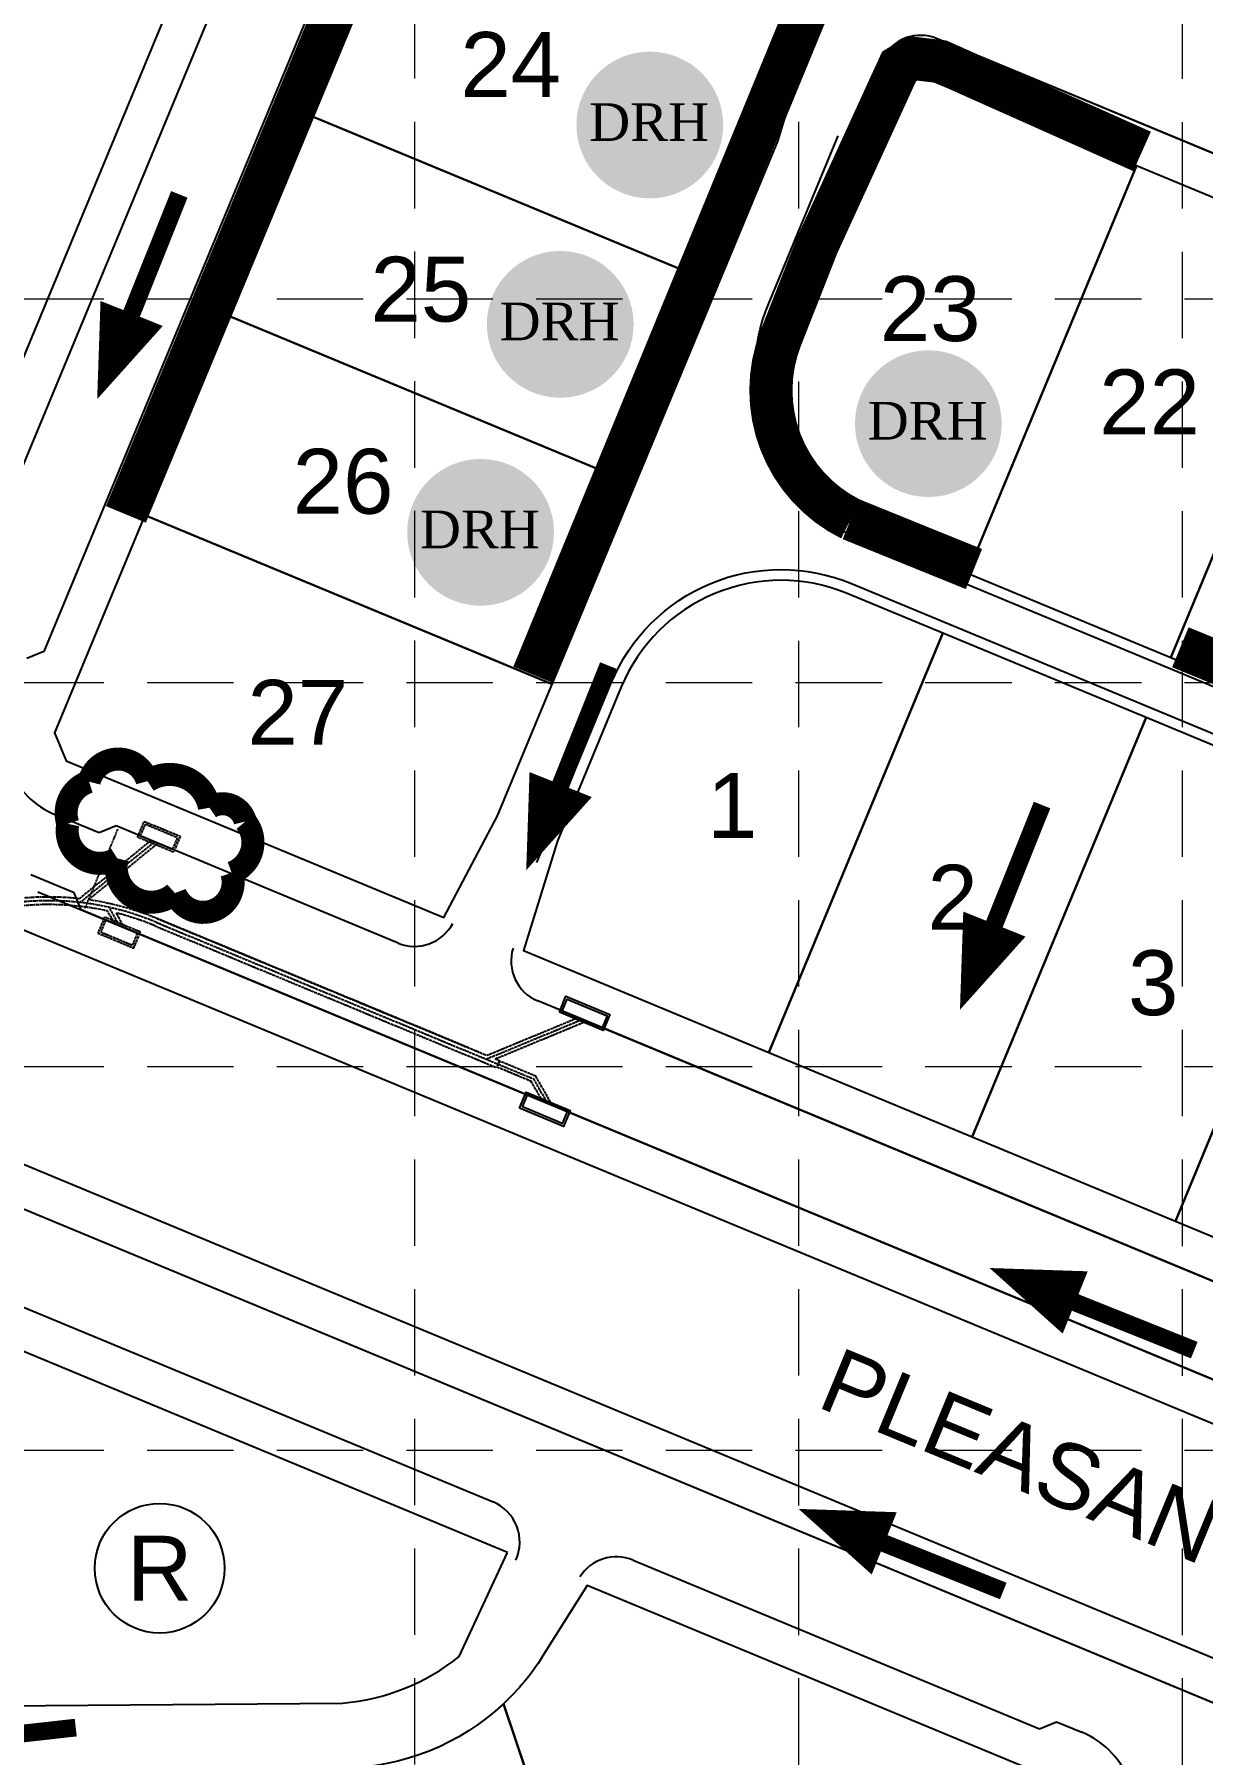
# Model space of a CAD drawing. Header units: inches. Extents: x 2510995 to 2514555, y 7106046 to 7111737.
# Drawn here: x 2513042 to 2513312.2, y 7109886.7 to 7110284.6 of the extents above; entities that cross this region are included whole.
import ezdxf
from ezdxf.enums import TextEntityAlignment as Align

# ---------------------------------------------------------------- set-up
doc = ezdxf.new("R2010")
doc.units = ezdxf.units.IN
doc.header["$MEASUREMENT"] = 0
for name, pattern in [('DASHED', [0.75, 0.5, -0.25]), ('HIDDEN', [0.375, 0.25, -0.125]), ('XHO460PV$0$HIDDEN2', [0.1875, 0.125, -0.0625]), ('XHO477ST$0$CL', [0.7, 0.5, -0.05, 0.1, -0.05])]:
    doc.linetypes.add(name, pattern=pattern)
for name, color, linetype in [('BASE', 7, 'Continuous'), ('C-STNM-N', 4, 'Continuous'), ('C-WTRC-FULL-PH2B-N', 7, 'Continuous'), ('EROSION BLANKETS', 84, 'Continuous'), ('GRID', 254, 'DASHED'), ('INLET PROTECTION', 5, 'Continuous'), ('LEGEND', 7, 'Continuous'), ('XHO459PV$0$C-ROAD-BACK-P7', 9, 'Continuous'), ('XHO460PT$0$V-AREA-PLINE', 6, 'Continuous'), ('XHO460PT$0$V-PROP-BLOK-IDEN-N-P7', 6, 'Continuous'), ('XHO460PT$0$V-PROP-SUBD-IDEN-N-P7', 6, 'Continuous'), ('XHO460PT$0$V-PROP-SUBD-N-P7', 7, 'Continuous'), ('XHO460PV$0$C-ROAD-BOC-N', 4, 'Continuous'), ('XHO460PV$0$C-TRANSITION', 6, 'XHO460PV$0$HIDDEN2'), ('ZSTORM', 5, 'XHO477ST$0$CL')]:
    doc.layers.add(name, color=color, linetype=linetype)
doc.styles.add('DRHorton', font='dutcheb.ttf')
doc.styles.get("Standard").update_dxf_attribs({"font": 'ARIAL.TTF'})

# ---------------------------------------------------------------- blocks, each defined once
blk = doc.blocks.new('ARR')
blk.add_lwpolyline([(-5.56, 0.316, 0, 3.783, 0), (-0.352, 0.308, 3.783, 3.783, 0)], format="xyseb")
at = {"const_width": 1}
blk.add_lwpolyline([(-0.352, 0.308), (6.876, 0.308)], dxfattribs=at)
blk = doc.blocks.new('DRHorton')
h = blk.add_hatch(color=1)
h.paths.add_polyline_path([(78.7, 25.78, 1), (40.43, 25.78, 1)])
h.paths.add_polyline_path([(42.33, 17.91), (76.5, 17.91), (76.5, 34.87), (42.33, 34.87)], flags=24)
at = {"layer": 'BASE', "color": 176, "style": 'DRHorton'}
blk.add_text('DRH', height=9.814, dxfattribs=at).set_placement((59.39, 21.64), align=Align.CENTER)

msp = doc.modelspace()

# ---------------------------------------------------------------- linework, layer by layer
at = {"layer": 'EROSION BLANKETS', "const_width": 10}
for points in [[(2513063.12, 7110173.56), (2513119.49, 7110309.35), (2513117.75, 7110313.98), (2513123.16, 7110323.44), (2513126.25, 7110326.33), (2513129.14, 7110327.88), (2513133.39, 7110328.07), (2513138.02, 7110327.49), (2513144.4, 7110325.56), (2513148.06, 7110323.63), (2513149.22, 7110321.12), (2513219.06, 7110291.99), (2513220.6, 7110290.13), (2513157.36, 7110136.46)], [(2513307.01, 7110142.83), (2513447.16, 7110085.1)]]:
    msp.add_lwpolyline(points, dxfattribs=at)
msp.add_lwpolyline([(2513298.16, 7110257.53), (2513251.57, 7110278.31), (2513245.02, 7110279.08), (2513241.94, 7110277.16), (2513223.08, 7110235.97), (2513214.61, 7110214.42, 0.389218), (2513230.78, 7110172.47), (2513259.27, 7110160.92)], format="xyb", dxfattribs=at)
at = {"layer": 'GRID', "color": 252, "linetype": 'HIDDEN', "lineweight": 0, "ltscale": 80}
for p, q in [((2513129.96, 7106494.36), (2513129.96, 7111643.94)), ((2513218.74, 7106494.34), (2513218.74, 7111643.94)), ((2513307.52, 7106494.33), (2513307.52, 7111643.94)), ((2511088, 7110223.44), (2514461.67, 7110223.44)), ((2511088, 7110134.66), (2514461.67, 7110134.66)), ((2511088, 7110045.88), (2514461.67, 7110045.88)), ((2511088, 7109957.1), (2514461.67, 7109957.1))]:
    msp.add_line(p, q, dxfattribs=at)
at = {"layer": 'INLET PROTECTION', "color": 170, "ltscale": 100, "const_width": 5.33}
msp.add_lwpolyline([(2513068.09, 7110111.86, 0.520567), (2513068.09, 7110111.86, 0.765195), (2513054.59, 7110111.75, 0.417879), (2513049.7, 7110101.99, 0.6649), (2513061.12, 7110094.01, 0.744833), (2513074.47, 7110085.97, 0.975642), (2513087.58, 7110090.65, 0.520567), (2513090.74, 7110102.52, 0.520567), (2513082.46, 7110105.71, 0.540264), (2513068.09, 7110111.86)], format="xyb", close=True, dxfattribs=at)
at = {"layer": 'XHO459PV$0$C-ROAD-BACK-P7', "color": 7}
for p, q in [((2513258.15, 7110280.53), (2513676.23, 7110107.04)), ((2513042.73, 7110086.26), (2513575.81, 7109865.05)), ((2513165.77, 7110057.94), (2513583.86, 7109884.44)), ((2513016.29, 7110022.53), (2513588.61, 7109785.03))]:
    msp.add_line(p, q, dxfattribs=at)
for points in [[(2513588.65, 7110019.95), (2513234.77, 7110166.81, -0.414214), (2513211.81, 7110222.35), (2513227.9, 7110261.14)], [(2513158.15, 7110093.04), (2513175.39, 7110134.61, -0.414214), (2513230.94, 7110157.57), (2513584.82, 7110010.72)]]:
    msp.add_lwpolyline(points, format="xyb", dxfattribs=at)
at = {"layer": 'XHO460PT$0$V-AREA-PLINE', "color": 7}
for points in [[(2513008.65, 7110373.78), (2513088.25, 7110340.75), (2513090.95, 7110334.21), (2512907.59, 7109892.34, 0.086753), (2512883.5, 7109784.79), (2512878.31, 7109779.75), (2512704.51, 7109778.39), (2512699.48, 7109783.35), (2512699.23, 7109814.21, -0.144354), (2512742.83, 7109966.47, -0.071699), (2512850.55, 7110092.1, 0.11515), (2512935.38, 7110210.27), (2513002.12, 7110371.08)], [(2513008.65, 7110373.78), (2513088.25, 7110340.75), (2513090.95, 7110334.21), (2512907.59, 7109892.34, 0.086753), (2512883.5, 7109784.79), (2512878.31, 7109779.75), (2512704.51, 7109778.39), (2512699.48, 7109783.35), (2512699.23, 7109814.21, -0.144354), (2512742.83, 7109966.47, -0.071699), (2512850.55, 7110092.1, 0.11515), (2512935.38, 7110210.27), (2513002.12, 7110371.08)], [(2513008.65, 7110373.78), (2513088.25, 7110340.75), (2513090.95, 7110334.21), (2512907.59, 7109892.34, 0.086753), (2512883.5, 7109784.79), (2512878.31, 7109779.75), (2512704.51, 7109778.39), (2512699.48, 7109783.35), (2512699.23, 7109814.21, -0.144354), (2512742.83, 7109966.47, -0.071699), (2512850.55, 7110092.1, 0.11515), (2512935.38, 7110210.27), (2513002.12, 7110371.08)], [(2513008.65, 7110373.78), (2513088.25, 7110340.75), (2513090.95, 7110334.21), (2512907.59, 7109892.34, 0.086753), (2512883.5, 7109784.79), (2512878.31, 7109779.75), (2512704.51, 7109778.39), (2512699.48, 7109783.35), (2512699.23, 7109814.21, -0.144354), (2512742.83, 7109966.47, -0.071699), (2512850.55, 7110092.1, 0.11515), (2512935.38, 7110210.27), (2513002.12, 7110371.08)], [(2513296.9, 7110254.16), (2513240.19, 7110277.7), (2513227.72, 7110254.18), (2513214.12, 7110221.39, 0.414214), (2513235.73, 7110169.12), (2513257.81, 7110159.95)], [(2513296.9, 7110254.16), (2513240.19, 7110277.7), (2513227.72, 7110254.18), (2513214.12, 7110221.39, 0.414214), (2513235.73, 7110169.12), (2513257.81, 7110159.95)], [(2513296.9, 7110254.16), (2513240.19, 7110277.7), (2513227.72, 7110254.18), (2513214.12, 7110221.39, 0.414214), (2513235.73, 7110169.12), (2513257.81, 7110159.95)], [(2513296.9, 7110254.16), (2513240.19, 7110277.7), (2513227.72, 7110254.18), (2513214.12, 7110221.39, 0.414214), (2513235.73, 7110169.12), (2513257.81, 7110159.95)], [(2513252.06, 7110146.1), (2513229.98, 7110155.26, 0.414214), (2513177.7, 7110133.65), (2513162.95, 7110098.09), (2513155.1, 7110072.65), (2513211.81, 7110049.12)], [(2513252.06, 7110146.1), (2513229.98, 7110155.26, 0.414214), (2513177.7, 7110133.65), (2513162.95, 7110098.09), (2513155.1, 7110072.65), (2513211.81, 7110049.12)], [(2513252.06, 7110146.1), (2513229.98, 7110155.26, 0.414214), (2513177.7, 7110133.65), (2513162.95, 7110098.09), (2513155.1, 7110072.65), (2513211.81, 7110049.12)], [(2513252.06, 7110146.1), (2513229.98, 7110155.26, 0.414214), (2513177.7, 7110133.65), (2513162.95, 7110098.09), (2513155.1, 7110072.65), (2513211.81, 7110049.12)], [(2513034.01, 7110079.59), (2513027.48, 7110076.89), (2513012.15, 7110039.95), (2513014.85, 7110033.41), (2513577, 7109800.13), (2513679.71, 7109757.51), (2513684.72, 7109760.58, -0.032186), (2513690.94, 7109801.65), (2513687.43, 7109808.44), (2513556.92, 7109862.6)], [(2513034.01, 7110079.59), (2513027.48, 7110076.89), (2513012.15, 7110039.95), (2513014.85, 7110033.41), (2513577, 7109800.13), (2513679.71, 7109757.51), (2513684.72, 7109760.58, -0.032186), (2513690.94, 7109801.65), (2513687.43, 7109808.44), (2513556.92, 7109862.6)], [(2513034.01, 7110079.59), (2513027.48, 7110076.89), (2513012.15, 7110039.95), (2513014.85, 7110033.41), (2513577, 7109800.13), (2513679.71, 7109757.51), (2513684.72, 7109760.58, -0.032186), (2513690.94, 7109801.65), (2513687.43, 7109808.44), (2513556.92, 7109862.6)], [(2513034.01, 7110079.59), (2513027.48, 7110076.89), (2513012.15, 7110039.95), (2513014.85, 7110033.41), (2513577, 7109800.13), (2513679.71, 7109757.51), (2513684.72, 7109760.58, -0.032186), (2513690.94, 7109801.65), (2513687.43, 7109808.44), (2513556.92, 7109862.6)], [(2513151.36, 7109933.46), (2512999.52, 7109996.47), (2512992.98, 7109993.77), (2512957.84, 7109909.09), (2512985.55, 7109897.6), (2513113.2, 7109898.6, 0.148686), (2513140.22, 7109909.39)], [(2513151.36, 7109933.46), (2512999.52, 7109996.47), (2512992.98, 7109993.77), (2512957.84, 7109909.09), (2512985.55, 7109897.6), (2513113.2, 7109898.6, 0.148686), (2513140.22, 7109909.39)], [(2513151.36, 7109933.46), (2512999.52, 7109996.47), (2512992.98, 7109993.77), (2512957.84, 7109909.09), (2512985.55, 7109897.6), (2513113.2, 7109898.6, 0.148686), (2513140.22, 7109909.39)], [(2513151.36, 7109933.46), (2512999.52, 7109996.47), (2512992.98, 7109993.77), (2512957.84, 7109909.09), (2512985.55, 7109897.6), (2513113.2, 7109898.6, 0.148686), (2513140.22, 7109909.39)], [(2513284.81, 7109872.69), (2513282.56, 7109879.01), (2513169.83, 7109925.79), (2513159.42, 7109909.27, -0.064284), (2513150.45, 7109898.42), (2513186.63, 7109790.99, 0.186697)], [(2513284.81, 7109872.69), (2513282.56, 7109879.01), (2513169.83, 7109925.79), (2513159.42, 7109909.27, -0.064284), (2513150.45, 7109898.42), (2513186.63, 7109790.99, 0.186697)], [(2513284.81, 7109872.69), (2513282.56, 7109879.01), (2513169.83, 7109925.79), (2513159.42, 7109909.27, -0.064284), (2513150.45, 7109898.42), (2513186.63, 7109790.99, 0.186697)], [(2513284.81, 7109872.69), (2513282.56, 7109879.01), (2513169.83, 7109925.79), (2513159.42, 7109909.27, -0.064284), (2513150.45, 7109898.42), (2513186.63, 7109790.99, 0.186697)], [(2513150.45, 7109898.42, -0.188147), (2513113.32, 7109883.6), (2513108.07, 7109883.56), (2513108.87, 7109781.56), (2513131.52, 7109781.74, 0.07943), (2513186.63, 7109790.99)], [(2513150.45, 7109898.42, -0.188147), (2513113.32, 7109883.6), (2513108.07, 7109883.56), (2513108.87, 7109781.56), (2513131.52, 7109781.74, 0.07943), (2513186.63, 7109790.99)], [(2513150.45, 7109898.42, -0.188147), (2513113.32, 7109883.6), (2513108.07, 7109883.56), (2513108.87, 7109781.56), (2513131.52, 7109781.74, 0.07943), (2513186.63, 7109790.99)], [(2513150.45, 7109898.42, -0.188147), (2513113.32, 7109883.6), (2513108.07, 7109883.56), (2513108.87, 7109781.56), (2513131.52, 7109781.74, 0.07943), (2513186.63, 7109790.99)]]:
    msp.add_lwpolyline(points, format="xyb", close=True, dxfattribs=at)
for points in [[(2513221.72, 7110285.36), (2513134.43, 7110321.59), (2513127.9, 7110318.88), (2513105.86, 7110265.77), (2513200.07, 7110226.68), (2513213.87, 7110259.93)], [(2513221.72, 7110285.36), (2513134.43, 7110321.59), (2513127.9, 7110318.88), (2513105.86, 7110265.77), (2513200.07, 7110226.68), (2513213.87, 7110259.93)], [(2513221.72, 7110285.36), (2513134.43, 7110321.59), (2513127.9, 7110318.88), (2513105.86, 7110265.77), (2513200.07, 7110226.68), (2513213.87, 7110259.93)], [(2513221.72, 7110285.36), (2513134.43, 7110321.59), (2513127.9, 7110318.88), (2513105.86, 7110265.77), (2513200.07, 7110226.68), (2513213.87, 7110259.93)], [(2513105.86, 7110265.77), (2513086.69, 7110219.59), (2513180.91, 7110180.5), (2513200.07, 7110226.68)], [(2513105.86, 7110265.77), (2513086.69, 7110219.59), (2513180.91, 7110180.5), (2513200.07, 7110226.68)], [(2513105.86, 7110265.77), (2513086.69, 7110219.59), (2513180.91, 7110180.5), (2513200.07, 7110226.68)], [(2513105.86, 7110265.77), (2513086.69, 7110219.59), (2513180.91, 7110180.5), (2513200.07, 7110226.68)], [(2513343.92, 7110234.65), (2513296.9, 7110254.16), (2513257.81, 7110159.95), (2513304.83, 7110140.44)], [(2513343.92, 7110234.65), (2513296.9, 7110254.16), (2513257.81, 7110159.95), (2513304.83, 7110140.44)], [(2513343.92, 7110234.65), (2513296.9, 7110254.16), (2513257.81, 7110159.95), (2513304.83, 7110140.44)], [(2513343.92, 7110234.65), (2513296.9, 7110254.16), (2513257.81, 7110159.95), (2513304.83, 7110140.44)], [(2513390.94, 7110215.14), (2513343.92, 7110234.65), (2513304.83, 7110140.44), (2513351.84, 7110120.93)], [(2513390.94, 7110215.14), (2513343.92, 7110234.65), (2513304.83, 7110140.44), (2513351.84, 7110120.93)], [(2513390.94, 7110215.14), (2513343.92, 7110234.65), (2513304.83, 7110140.44), (2513351.84, 7110120.93)], [(2513390.94, 7110215.14), (2513343.92, 7110234.65), (2513304.83, 7110140.44), (2513351.84, 7110120.93)], [(2513086.69, 7110219.59), (2513067.53, 7110173.41), (2513161.74, 7110134.32), (2513180.91, 7110180.5)], [(2513086.69, 7110219.59), (2513067.53, 7110173.41), (2513161.74, 7110134.32), (2513180.91, 7110180.5)], [(2513086.69, 7110219.59), (2513067.53, 7110173.41), (2513161.74, 7110134.32), (2513180.91, 7110180.5)], [(2513086.69, 7110219.59), (2513067.53, 7110173.41), (2513161.74, 7110134.32), (2513180.91, 7110180.5)], [(2513161.74, 7110134.32), (2513067.53, 7110173.41), (2513046.64, 7110123.07), (2513049.34, 7110116.54), (2513136.63, 7110080.32), (2513149.09, 7110103.84)], [(2513161.74, 7110134.32), (2513067.53, 7110173.41), (2513046.64, 7110123.07), (2513049.34, 7110116.54), (2513136.63, 7110080.32), (2513149.09, 7110103.84)], [(2513161.74, 7110134.32), (2513067.53, 7110173.41), (2513046.64, 7110123.07), (2513049.34, 7110116.54), (2513136.63, 7110080.32), (2513149.09, 7110103.84)], [(2513161.74, 7110134.32), (2513067.53, 7110173.41), (2513046.64, 7110123.07), (2513049.34, 7110116.54), (2513136.63, 7110080.32), (2513149.09, 7110103.84)], [(2513299.08, 7110126.59), (2513252.06, 7110146.1), (2513211.81, 7110049.12), (2513258.83, 7110029.61)], [(2513299.08, 7110126.59), (2513252.06, 7110146.1), (2513211.81, 7110049.12), (2513258.83, 7110029.61)], [(2513299.08, 7110126.59), (2513252.06, 7110146.1), (2513211.81, 7110049.12), (2513258.83, 7110029.61)], [(2513299.08, 7110126.59), (2513252.06, 7110146.1), (2513211.81, 7110049.12), (2513258.83, 7110029.61)], [(2513346.09, 7110107.08), (2513299.08, 7110126.59), (2513258.83, 7110029.61), (2513305.85, 7110010.1)], [(2513346.09, 7110107.08), (2513299.08, 7110126.59), (2513258.83, 7110029.61), (2513305.85, 7110010.1)], [(2513346.09, 7110107.08), (2513299.08, 7110126.59), (2513258.83, 7110029.61), (2513305.85, 7110010.1)], [(2513346.09, 7110107.08), (2513299.08, 7110126.59), (2513258.83, 7110029.61), (2513305.85, 7110010.1)], [(2513393.11, 7110087.57), (2513346.09, 7110107.08), (2513305.85, 7110010.1), (2513352.87, 7109990.59)], [(2513393.11, 7110087.57), (2513346.09, 7110107.08), (2513305.85, 7110010.1), (2513352.87, 7109990.59)], [(2513393.11, 7110087.57), (2513346.09, 7110107.08), (2513305.85, 7110010.1), (2513352.87, 7109990.59)], [(2513393.11, 7110087.57), (2513346.09, 7110107.08), (2513305.85, 7110010.1), (2513352.87, 7109990.59)]]:
    msp.add_lwpolyline(points, close=True, dxfattribs=at)
at = {"layer": 'XHO460PT$0$V-PROP-BLOK-IDEN-N-P7', "color": 7}
msp.add_circle((2513070.93, 7109929.8), 15, dxfattribs=at)
msp.add_circle((2513070.93, 7109929.8), 15, dxfattribs=at)
msp.add_circle((2513070.93, 7109929.8), 15, dxfattribs=at)
msp.add_circle((2513070.93, 7109929.8), 15, dxfattribs=at)
at = {"layer": 'XHO460PT$0$V-PROP-SUBD-N-P7', "color": 7}
for p, q in [((2513105.86, 7110265.77), (2513200.07, 7110226.68)), ((2513105.86, 7110265.77), (2513200.07, 7110226.68)), ((2513105.86, 7110265.77), (2513200.07, 7110226.68)), ((2513105.86, 7110265.77), (2513200.07, 7110226.68)), ((2513257.81, 7110159.95), (2513296.9, 7110254.16)), ((2513257.81, 7110159.95), (2513296.9, 7110254.16)), ((2513257.81, 7110159.95), (2513296.9, 7110254.16)), ((2513257.81, 7110159.95), (2513296.9, 7110254.16)), ((2513304.83, 7110140.44), (2513343.92, 7110234.65)), ((2513304.83, 7110140.44), (2513343.92, 7110234.65)), ((2513304.83, 7110140.44), (2513343.92, 7110234.65)), ((2513304.83, 7110140.44), (2513343.92, 7110234.65)), ((2513086.69, 7110219.59), (2513180.91, 7110180.5)), ((2513086.69, 7110219.59), (2513180.91, 7110180.5)), ((2513086.69, 7110219.59), (2513180.91, 7110180.5)), ((2513086.69, 7110219.59), (2513180.91, 7110180.5)), ((2513067.53, 7110173.41), (2513161.74, 7110134.32)), ((2513067.53, 7110173.41), (2513161.74, 7110134.32)), ((2513067.53, 7110173.41), (2513161.74, 7110134.32)), ((2513067.53, 7110173.41), (2513161.74, 7110134.32)), ((2513211.81, 7110049.12), (2513252.06, 7110146.1)), ((2513211.81, 7110049.12), (2513252.06, 7110146.1)), ((2513211.81, 7110049.12), (2513252.06, 7110146.1)), ((2513211.81, 7110049.12), (2513252.06, 7110146.1)), ((2513258.83, 7110029.61), (2513299.08, 7110126.59)), ((2513258.83, 7110029.61), (2513299.08, 7110126.59)), ((2513258.83, 7110029.61), (2513299.08, 7110126.59)), ((2513258.83, 7110029.61), (2513299.08, 7110126.59)), ((2513305.85, 7110010.1), (2513346.09, 7110107.08)), ((2513305.85, 7110010.1), (2513346.09, 7110107.08)), ((2513305.85, 7110010.1), (2513346.09, 7110107.08)), ((2513305.85, 7110010.1), (2513346.09, 7110107.08)), ((2513186.63, 7109790.99), (2513150.45, 7109898.42)), ((2513186.63, 7109790.99), (2513150.45, 7109898.42)), ((2513186.63, 7109790.99), (2513150.45, 7109898.42)), ((2513186.63, 7109790.99), (2513150.45, 7109898.42))]:
    msp.add_line(p, q, dxfattribs=at)
at = {"layer": 'XHO460PV$0$C-ROAD-BOC-N', "color": 7}
for p, q in [((2513094.6, 7110318.22), (2512957.66, 7109988.23)), ((2513094.6, 7110318.22), (2512957.66, 7109988.23)), ((2513113.99, 7110310.17), (2513044.15, 7110141.84)), ((2513113.99, 7110310.17), (2513044.15, 7110141.84)), ((2513676.23, 7110107.04), (2513250.74, 7110283.6)), ((2513676.23, 7110107.04), (2513250.74, 7110283.6)), ((2513044.15, 7110141.84), (2513040.22, 7110140.22)), ((2513044.15, 7110141.84), (2513040.22, 7110140.22)), ((2513056.91, 7110099.87), (2513046.86, 7110104.04)), ((2513056.91, 7110099.87), (2513046.86, 7110104.04)), ((2513060.83, 7110101.49), (2513056.91, 7110099.87)), ((2513060.83, 7110101.49), (2513056.91, 7110099.87)), ((2513126.07, 7110074.41), (2513060.83, 7110101.49)), ((2513126.07, 7110074.41), (2513060.83, 7110101.49)), ((2513051.16, 7110086.01), (2513041.11, 7110090.18)), ((2513051.16, 7110086.01), (2513041.11, 7110090.18)), ((2513052.78, 7110082.09), (2513051.16, 7110086.01)), ((2513052.78, 7110082.09), (2513051.16, 7110086.01)), ((2513575.81, 7109865.05), (2513052.78, 7110082.09)), ((2513575.81, 7109865.05), (2513052.78, 7110082.09)), ((2513583.86, 7109884.44), (2513158.37, 7110061.01)), ((2513583.86, 7109884.44), (2513158.37, 7110061.01)), ((2513026.34, 7110018.36), (2513588.61, 7109785.03)), ((2513026.34, 7110018.36), (2513588.61, 7109785.03)), ((2513018.29, 7109998.96), (2513148.05, 7109945.12)), ((2513018.29, 7109998.96), (2513148.05, 7109945.12)), ((2513180.42, 7109931.68), (2513274.45, 7109892.66)), ((2513180.42, 7109931.68), (2513274.45, 7109892.66)), ((2513274.45, 7109892.66), (2513278.37, 7109894.28)), ((2513274.45, 7109892.66), (2513278.37, 7109894.28)), ((2513278.37, 7109894.28), (2513284.24, 7109891.85)), ((2513278.37, 7109894.28), (2513284.24, 7109891.85))]:
    msp.add_line(p, q, dxfattribs=at)
for centre, radius, start, end in [((2513246.91, 7110274.37), 10, 67.4628, 152.0735), ((2513246.91, 7110274.37), 10, 67.4628, 152.0735), ((2513054.53, 7110122.51), 20, 157.4628, 247.4628), ((2513054.53, 7110122.51), 20, 157.4628, 247.4628), ((2513129.9, 7110083.65), 10, 247.4628, 332.0735), ((2513129.9, 7110083.65), 10, 247.4628, 332.0735), ((2513162.21, 7110070.25), 10, 162.8522, 247.4628), ((2513162.21, 7110070.25), 10, 162.8522, 247.4628), ((2513144.21, 7109935.88), 10, 335.1686, 67.4628), ((2513144.21, 7109935.88), 10, 335.1686, 67.4628), ((2513176.59, 7109922.45), 10, 67.4628, 147.7832), ((2513176.59, 7109922.45), 10, 67.4628, 147.7832), ((2513276.57, 7109873.38), 20, 329.7639, 67.4628), ((2513276.57, 7109873.38), 20, 329.7639, 67.4628)]:
    msp.add_arc(centre, radius, start, end, dxfattribs=at)
at = {"layer": 'XHO460PV$0$C-TRANSITION', "color": 7}
msp.add_line((2513061.21, 7110100.79), (2513053.55, 7110082.31), dxfattribs=at)
at = {"layer": 'ZSTORM', "color": 5}
for p, q in [((2513052.4, 7110084.67), (2513068.93, 7110098.13)), ((2513052.4, 7110084.67), (2513068.93, 7110098.13)), ((2513052.5, 7110083.78), (2513069.72, 7110097.8)), ((2513052.5, 7110083.78), (2513069.72, 7110097.8)), ((2513054.46, 7110084.41), (2513070.5, 7110097.47)), ((2513054.46, 7110084.41), (2513070.5, 7110097.47)), ((2513060.54, 7110078.87), (2513058.86, 7110081.84)), ((2513060.54, 7110078.87), (2513058.86, 7110081.84)), ((2513061.67, 7110078.4), (2513059.27, 7110082.65)), ((2513061.67, 7110078.4), (2513059.27, 7110082.65)), ((2513062.79, 7110077.94), (2513060.85, 7110081.38)), ((2513062.79, 7110077.94), (2513060.85, 7110081.38)), ((2513070.13, 7110079.22), (2513157.4, 7110043.01)), ((2513070.13, 7110079.22), (2513157.4, 7110043.01)), ((2513142.25, 7110050.24), (2513070.46, 7110080.03)), ((2513142.25, 7110050.24), (2513070.46, 7110080.03)), ((2513146.43, 7110047.56), (2513168.64, 7110056.75)), ((2513146.43, 7110047.56), (2513168.64, 7110056.75)), ((2513146.59, 7110048.44), (2513167.66, 7110057.15)), ((2513146.59, 7110048.44), (2513167.66, 7110057.15)), ((2513148.55, 7110047.63), (2513169.62, 7110056.34)), ((2513148.55, 7110047.63), (2513169.62, 7110056.34)), ((2513148.91, 7110045.72), (2513148.86, 7110045.6)), ((2513148.91, 7110045.72), (2513148.86, 7110045.6)), ((2513149.48, 7110047.1), (2513148.91, 7110045.72)), ((2513149.48, 7110047.1), (2513148.91, 7110045.72)), ((2513156.87, 7110042.41), (2513148.91, 7110045.72)), ((2513156.87, 7110042.41), (2513148.91, 7110045.72)), ((2513149.53, 7110047.22), (2513149.48, 7110047.1)), ((2513149.53, 7110047.22), (2513149.48, 7110047.1)), ((2513157.92, 7110043.6), (2513149.48, 7110047.1)), ((2513157.92, 7110043.6), (2513149.48, 7110047.1)), ((2513159.47, 7110037.82), (2513156.87, 7110042.41)), ((2513159.47, 7110037.82), (2513156.87, 7110042.41)), ((2513157.4, 7110043.01), (2513160.59, 7110037.35)), ((2513157.4, 7110043.01), (2513160.59, 7110037.35)), ((2513161.72, 7110036.88), (2513157.92, 7110043.6)), ((2513161.72, 7110036.88), (2513157.92, 7110043.6))]:
    msp.add_line(p, q, dxfattribs=at)
for points in [[(2513067.36, 7110102.56), (2513075.68, 7110099.12), (2513074.14, 7110095.42), (2513065.83, 7110098.87)], [(2513067.36, 7110102.56), (2513075.68, 7110099.12), (2513074.14, 7110095.42), (2513065.83, 7110098.87)], [(2513067.63, 7110101.91), (2513075.02, 7110098.85), (2513073.87, 7110096.07), (2513066.48, 7110099.14)], [(2513067.63, 7110101.91), (2513075.02, 7110098.85), (2513073.87, 7110096.07), (2513066.48, 7110099.14)], [(2513056.63, 7110076.7), (2513064.94, 7110073.25), (2513066.48, 7110076.95), (2513058.17, 7110080.4)], [(2513056.63, 7110076.7), (2513064.94, 7110073.25), (2513066.48, 7110076.95), (2513058.17, 7110080.4)], [(2513057.29, 7110076.97), (2513064.67, 7110073.91), (2513065.82, 7110076.68), (2513058.44, 7110079.74)], [(2513057.29, 7110076.97), (2513064.67, 7110073.91), (2513065.82, 7110076.68), (2513058.44, 7110079.74)]]:
    msp.add_lwpolyline(points, close=True, dxfattribs=at)
for points in [[(2512996.27, 7110063.27, -0.241262), (2513052.4, 7110084.67)], [(2512996.27, 7110063.27, -0.241262), (2513052.4, 7110084.67)], [(2512997.57, 7110062.1, -0.269265), (2513058.86, 7110081.84)], [(2512997.57, 7110062.1, -0.269265), (2513058.86, 7110081.84)], [(2513054.46, 7110084.41, -0.063214), (2513070.46, 7110080.03), (2513146.59, 7110048.44)], [(2513054.46, 7110084.41, -0.063214), (2513070.46, 7110080.03), (2513146.59, 7110048.44)], [(2513060.85, 7110081.38, -0.036782), (2513069.79, 7110078.41), (2513148.86, 7110045.6)], [(2513060.85, 7110081.38, -0.036782), (2513069.79, 7110078.41), (2513148.86, 7110045.6)]]:
    msp.add_lwpolyline(points, format="xyb", dxfattribs=at)
at = {"layer": 'ZSTORM', "color": 5, "linetype": 'Continuous'}
for points in [[(2513163.37, 7110058.39), (2513164.9, 7110062.09), (2513175.06, 7110057.87), (2513173.53, 7110054.18)], [(2513163.37, 7110058.39), (2513164.9, 7110062.09), (2513175.06, 7110057.87), (2513173.53, 7110054.18)], [(2513164.03, 7110058.66), (2513165.18, 7110061.43), (2513174.41, 7110057.6), (2513173.26, 7110054.83)], [(2513164.03, 7110058.66), (2513165.18, 7110061.43), (2513174.41, 7110057.6), (2513173.26, 7110054.83)], [(2513154.17, 7110036.23), (2513155.71, 7110039.92), (2513165.87, 7110035.7), (2513164.33, 7110032.01)], [(2513154.17, 7110036.23), (2513155.71, 7110039.92), (2513165.87, 7110035.7), (2513164.33, 7110032.01)], [(2513154.83, 7110036.5), (2513155.98, 7110039.27), (2513165.21, 7110035.43), (2513164.06, 7110032.66)], [(2513154.83, 7110036.5), (2513155.98, 7110039.27), (2513165.21, 7110035.43), (2513164.06, 7110032.66)]]:
    msp.add_lwpolyline(points, close=True, dxfattribs=at)
at = {"layer": 'ZSTORM', "color": 5}
msp.add_lwpolyline([(2513148.55, 7110047.63), (2513149.53, 7110047.22)], dxfattribs=at)
msp.add_lwpolyline([(2513148.55, 7110047.63), (2513149.53, 7110047.22)], dxfattribs=at)
msp.add_arc((2513045.21, 7110019.19), 65, 67.4628, 157.4628, dxfattribs=at)
msp.add_arc((2513045.21, 7110019.19), 65, 67.4628, 157.4628, dxfattribs=at)

# ---------------------------------------------------------------- block references
at = {"layer": 'C-WTRC-FULL-PH2B-N', "color": 7, "yscale": 4.103190017864108, "zscale": 4.103190018695618}
for p, xscale, rotation in [((2513066.16, 7110220.92), 4.103190017816363, 68.18364563798185), ((2513165.39, 7110111.94), 4.103190017816363, 68.18364563798185), ((2513265.71, 7110079.67), 4.103190017816363, 68.18364563798185), ((2513283.56, 7109989.56), 4.103190018248673, 338.1836456403984), ((2513239.39, 7109933.84), 4.103190018248673, 338.1836456403984), ((2513023.62, 7109888.54), 4.10319001801138, 6.374334638258965)]:
    msp.add_blockref('ARR', p, dxfattribs=dict(at, xscale=xscale, rotation=rotation))
at = {"layer": 'LEGEND', "xscale": 0.8870399998850189, "yscale": 0.8870399999432266, "zscale": 0.8870399999988264}
for p in [(2513131.46, 7110240.77), (2513110.74, 7110194.66), (2513195.88, 7110171.69), (2513092.32, 7110146.55)]:
    msp.add_blockref('DRHorton', p, dxfattribs=at)

# ---------------------------------------------------------------- texts
at = {"layer": 'C-STNM-N', "color": 7}
msp.add_text('PLEASANT VALLEY TRAIL ', height=15, rotation=337.5578, dxfattribs=at).set_placement((2513222.51, 7109967.3, 1457.2))
at = {"layer": 'XHO460PT$0$V-PROP-BLOK-IDEN-N-P7', "color": 7}
msp.add_text('R', height=15, dxfattribs=at).set_placement((2513070.93, 7109929.8), align=Align.MIDDLE)
msp.add_text('R', height=15, dxfattribs=at).set_placement((2513070.93, 7109929.8), align=Align.MIDDLE)
msp.add_text('R', height=15, dxfattribs=at).set_placement((2513070.93, 7109929.8), align=Align.MIDDLE)
msp.add_text('R', height=15, dxfattribs=at).set_placement((2513070.93, 7109929.8), align=Align.MIDDLE)
at = {"layer": 'XHO460PT$0$V-PROP-SUBD-IDEN-N-P7', "color": 7}
for s, p in [('24', (2513152.13, 7110277.75)), ('25', (2513131.34, 7110225.67)), ('23', (2513249.15, 7110221.16)), ('23', (2513249.15, 7110221.16)), ('23', (2513249.15, 7110221.16)), ('23', (2513249.15, 7110221.16)), ('22', (2513299.9, 7110199.7)), ('22', (2513299.9, 7110199.7)), ('22', (2513299.9, 7110199.7)), ('22', (2513299.9, 7110199.7)), ('26', (2513113.34, 7110181.23)), ('27', (2513102.89, 7110127.88)), ('27', (2513102.89, 7110127.88)), ('27', (2513102.89, 7110127.88)), ('27', (2513102.89, 7110127.88)), ('1', (2513203.35, 7110106.24)), ('1', (2513203.35, 7110106.24)), ('1', (2513203.35, 7110106.24)), ('1', (2513203.35, 7110106.24)), ('2', (2513254.36, 7110085.12)), ('2', (2513254.36, 7110085.12)), ('2', (2513254.36, 7110085.12)), ('2', (2513254.36, 7110085.12)), ('3', (2513300.73, 7110065.23)), ('3', (2513300.73, 7110065.23)), ('3', (2513300.73, 7110065.23)), ('3', (2513300.73, 7110065.23))]:
    msp.add_text(s, height=15, dxfattribs=at).set_placement(p, align=Align.MIDDLE)

doc.saveas('drawing.dxf')
